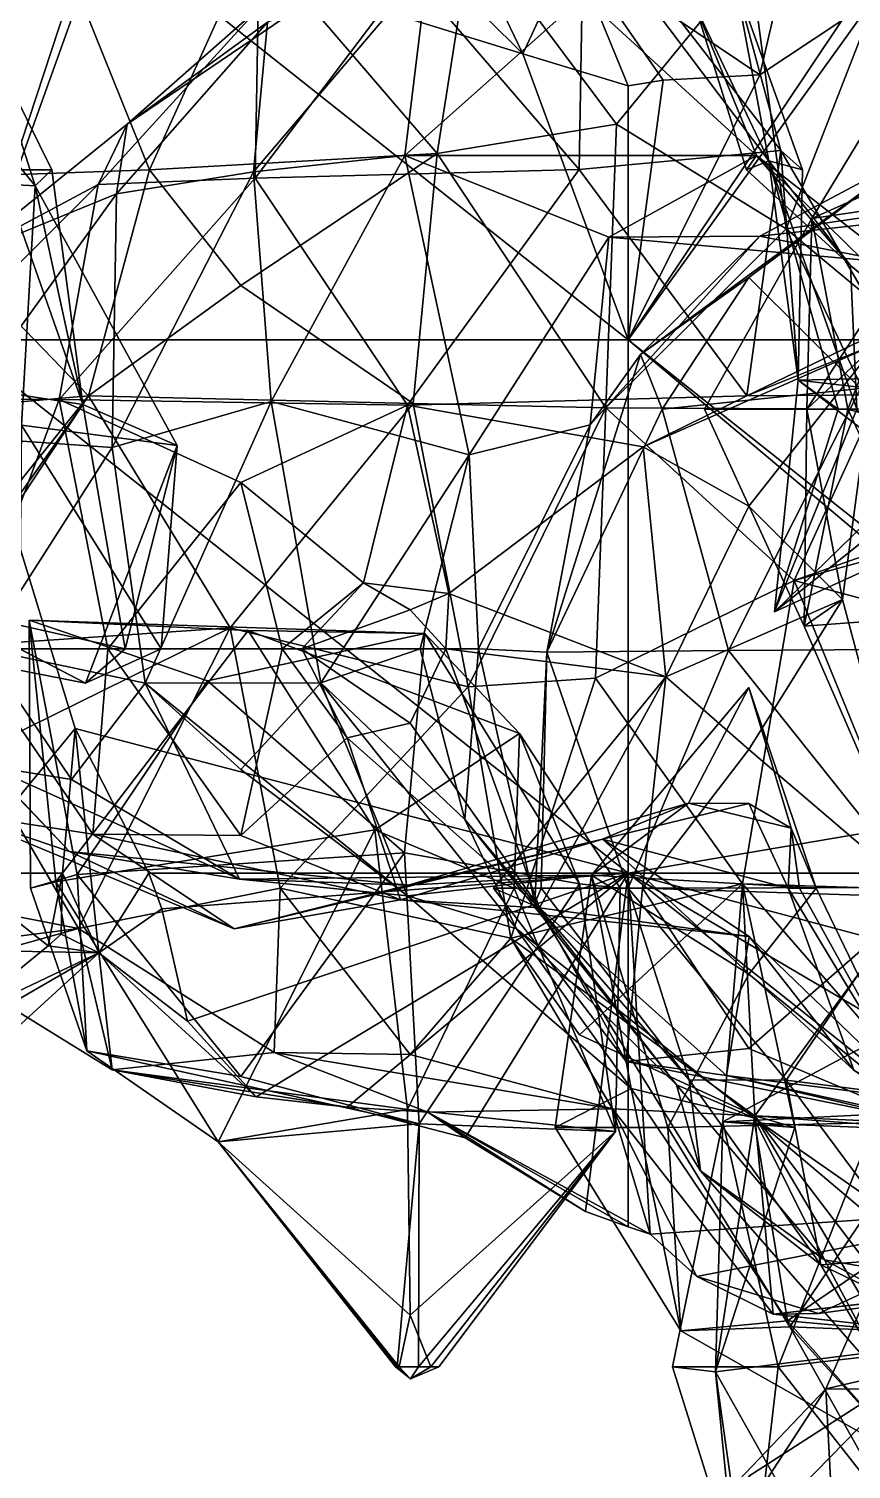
# Model space of a CAD drawing. Extents: x 290034 to 295698, y 4553723 to 4561693.
# Drawn here: x 294125.4 to 294186.6, y 4559344.8 to 4559452 of the extents above; entities that cross this region are included whole.
import ezdxf

# ---------------------------------------------------------------- set-up
doc = ezdxf.new("R2010")
doc.units = 0
doc.layers.add('Au_ppm_Pref_-_0_2', color=7, linetype='CONTINUOUS')

msp = doc.modelspace()

# ---------------------------------------------------------------- linework, layer by layer
at = {"layer": 'Au_ppm_Pref_-_0_2'}
for points in [[(294181.76, 4559437.06, 1893.48), (294191.45, 4559462.01, 1892.96), (294179.09, 4559457.01, 1890.81)], [(294201.76, 4559440, 1893.03), (294191.45, 4559462.01, 1892.96), (294181.76, 4559437.06, 1893.48)], [(294126.14, 4559461.93, 1899.63), (294104.66, 4559457.18, 1901.89), (294114.29, 4559440.73, 1899.69)], [(294126.14, 4559461.93, 1899.63), (294114.29, 4559440.73, 1899.69), (294134.37, 4559441.46, 1897.38)], [(294142.11, 4559458.61, 1895.22), (294126.14, 4559461.93, 1899.63), (294134.37, 4559441.46, 1897.38)], [(294151.22, 4559460.96, 1920.97), (294162.17, 4559450.09, 1918.86), (294131.09, 4559459.7, 1923.31)], [(294151.22, 4559460.96, 1920.97), (294158.99, 4559456.73, 1919.73), (294162.17, 4559450.09, 1918.86)], [(294166.36, 4559441.49, 1853.08), (294153.77, 4559456.1, 1852.01), (294166.71, 4559461.82, 1847.58)], [(294166.36, 4559441.49, 1853.08), (294166.71, 4559461.82, 1847.58), (294181.37, 4559442.9, 1847.39)], [(294177.96, 4559455.47, 1841.52), (294181.37, 4559442.9, 1847.39), (294166.71, 4559461.82, 1847.58)], [(294180.46, 4559442.14, 1834.93), (294177.96, 4559455.47, 1841.52), (294166.88, 4559460.2, 1835.19)], [(294180.46, 4559442.14, 1834.93), (294166.88, 4559460.2, 1835.19), (294175, 4559453.67, 1829.31)], [(294129.76, 4559458.52, 1923.32), (294131.09, 4559459.7, 1923.31), (294120, 4559428.82, 1921.29)], [(294170, 4559428.82, 1916.38), (294120, 4559428.82, 1921.29), (294131.09, 4559459.7, 1923.31)], [(294162.17, 4559450.09, 1918.86), (294170, 4559428.82, 1916.38), (294131.09, 4559459.7, 1923.31)], [(294142.48, 4559453.44, 1845.8), (294132.71, 4559444.85, 1841.19), (294154.56, 4559459.68, 1841.19)], [(294132.71, 4559444.85, 1841.19), (294143.17, 4559452.45, 1836.59), (294154.56, 4559459.68, 1841.19)], [(294142.11, 4559458.61, 1895.22), (294155.78, 4559442.67, 1895.02), (294158.39, 4559459.28, 1890.88)], [(294155.78, 4559442.67, 1895.02), (294169.13, 4559444.85, 1891.14), (294158.39, 4559459.28, 1890.88)], [(294179.09, 4559457.01, 1890.81), (294158.39, 4559459.28, 1890.88), (294169.13, 4559444.85, 1891.14)], [(294129.76, 4559458.52, 1923.32), (294120, 4559428.82, 1921.29), (294124.6, 4559453.83, 1923.36)], [(294142.11, 4559458.61, 1895.22), (294134.37, 4559441.46, 1897.38), (294155.78, 4559442.67, 1895.02)], [(294165.82, 4559457.95, 1917.56), (294162.17, 4559450.09, 1918.86), (294158.99, 4559456.73, 1919.73)], [(294165.82, 4559457.95, 1917.56), (294170, 4559447.72, 1917.75), (294162.17, 4559450.09, 1918.86)], [(294165.82, 4559457.95, 1917.56), (294172.61, 4559448.13, 1917.27), (294170, 4559447.72, 1917.75)], [(294172.61, 4559448.13, 1917.27), (294165.82, 4559457.95, 1917.56), (294179.81, 4559448.52, 1915.9)], [(294165.82, 4559457.95, 1917.56), (294181.35, 4559455.18, 1914.96), (294179.81, 4559448.52, 1915.9)], [(294196.32, 4559458.72, 1870.89), (294193.72, 4559442.32, 1877.18), (294183.66, 4559437.84, 1870.89)], [(294196.32, 4559458.72, 1870.89), (294183.66, 4559437.84, 1870.89), (294193.46, 4559439.27, 1864.2)], [(294112.36, 4559456.93, 1872.01), (294125.87, 4559440.26, 1871.33), (294122.52, 4559450.72, 1876.83)], [(294112.36, 4559456.93, 1872.01), (294112.85, 4559441, 1865.18), (294125.87, 4559440.26, 1871.33)], [(294181.76, 4559437.06, 1893.48), (294179.09, 4559457.01, 1890.81), (294169.13, 4559444.85, 1891.14)], [(294155.1, 4559456.57, 1829.59), (294143.17, 4559452.45, 1836.59), (294142.12, 4559441.31, 1829.05)], [(294153.38, 4559442.52, 1822.97), (294155.1, 4559456.57, 1829.59), (294142.12, 4559441.31, 1829.05)], [(294153.77, 4559456.1, 1852.01), (294166.36, 4559441.49, 1853.08), (294142.24, 4559440.85, 1852.36)], [(294153.77, 4559456.1, 1852.01), (294142.24, 4559440.85, 1852.36), (294142.48, 4559453.44, 1845.8)], [(294166.66, 4559454.36, 1823.5), (294155.1, 4559456.57, 1829.59), (294153.38, 4559442.52, 1822.97)], [(294182.98, 4559441.46, 1841.19), (294181.37, 4559442.9, 1847.39), (294177.96, 4559455.47, 1841.52)], [(294180.46, 4559442.14, 1834.93), (294182.98, 4559441.46, 1841.19), (294177.96, 4559455.47, 1841.52)], [(294181.35, 4559455.18, 1914.96), (294185.89, 4559452.57, 1915.01), (294179.81, 4559448.52, 1915.9)], [(294132.71, 4559444.85, 1841.19), (294142.48, 4559453.44, 1845.8), (294130.55, 4559440.36, 1846.37)], [(294142.24, 4559440.85, 1852.36), (294130.55, 4559440.36, 1846.37), (294142.48, 4559453.44, 1845.8)], [(294166.66, 4559454.36, 1823.5), (294153.38, 4559442.52, 1822.97), (294179.55, 4559442.52, 1823.1)], [(294166.66, 4559454.36, 1823.5), (294179.55, 4559442.52, 1823.1), (294175, 4559453.67, 1829.31)], [(294170, 4559428.82, 1916.38), (294185.89, 4559452.57, 1915.01), (294188.19, 4559454.07, 1914.67)], [(294170, 4559428.82, 1916.38), (294188.19, 4559454.07, 1914.67), (294220, 4559428.82, 1906.66)], [(294178.81, 4559441.46, 1829.31), (294180.46, 4559442.14, 1834.93), (294175, 4559453.67, 1829.31)], [(294178.81, 4559441.46, 1829.31), (294175, 4559453.67, 1829.31), (294179.55, 4559442.52, 1823.1)], [(294132.71, 4559444.85, 1841.19), (294131.92, 4559439.67, 1836.19), (294143.17, 4559452.45, 1836.59)], [(294142.12, 4559441.31, 1829.05), (294143.17, 4559452.45, 1836.59), (294131.92, 4559439.67, 1836.19)], [(294170, 4559428.82, 1916.38), (294179.81, 4559448.52, 1915.9), (294185.89, 4559452.57, 1915.01)], [(294123.29, 4559441.46, 1880.28), (294122.52, 4559450.72, 1876.83), (294127.12, 4559441.46, 1876.83)], [(294127.12, 4559441.46, 1876.83), (294122.52, 4559450.72, 1876.83), (294125.87, 4559440.26, 1871.33)], [(294170, 4559447.72, 1917.75), (294170, 4559428.82, 1916.38), (294162.17, 4559450.09, 1918.86)], [(294170, 4559428.82, 1916.38), (294172.61, 4559448.13, 1917.27), (294179.81, 4559448.52, 1915.9)], [(294170, 4559428.82, 1916.38), (294170, 4559447.72, 1917.75), (294172.61, 4559448.13, 1917.27)], [(294120.52, 4559435.02, 1841.19), (294132.71, 4559444.85, 1841.19), (294130.55, 4559440.36, 1846.37)], [(294131.92, 4559439.67, 1836.19), (294132.71, 4559444.85, 1841.19), (294120.52, 4559435.02, 1841.19)], [(294155.78, 4559442.67, 1895.02), (294168.33, 4559423.74, 1894.98), (294169.13, 4559444.85, 1891.14)], [(294168.33, 4559423.74, 1894.98), (294181.76, 4559437.06, 1893.48), (294169.13, 4559444.85, 1891.14)], [(294155.78, 4559442.67, 1895.02), (294134.37, 4559441.46, 1897.38), (294141.17, 4559432.86, 1897.72)], [(294154.01, 4559424.08, 1900.74), (294155.78, 4559442.67, 1895.02), (294141.17, 4559432.86, 1897.72)], [(294155.78, 4559442.67, 1895.02), (294154.01, 4559424.08, 1900.74), (294168.33, 4559423.74, 1894.98)], [(294166.36, 4559441.49, 1853.08), (294181.37, 4559442.9, 1847.39), (294178.83, 4559424.64, 1853.47)], [(294178.83, 4559424.64, 1853.47), (294181.37, 4559442.9, 1847.39), (294191.97, 4559424.75, 1847.12)], [(294182.66, 4559425.81, 1840.17), (294191.97, 4559424.75, 1847.12), (294181.37, 4559442.9, 1847.39)], [(294182.66, 4559425.81, 1840.17), (294181.37, 4559442.9, 1847.39), (294182.98, 4559441.46, 1841.19)], [(294143.44, 4559424.23, 1823.62), (294153.38, 4559442.52, 1822.97), (294142.12, 4559441.31, 1829.05)], [(294143.44, 4559424.23, 1823.62), (294158.16, 4559420.26, 1818.4), (294153.38, 4559442.52, 1822.97)], [(294179.55, 4559442.52, 1823.1), (294153.38, 4559442.52, 1822.97), (294168.57, 4559436.44, 1818.07)], [(294158.16, 4559420.26, 1818.4), (294168.57, 4559436.44, 1818.07), (294153.38, 4559442.52, 1822.97)], [(294189.83, 4559434.53, 1817.92), (294179.55, 4559442.52, 1823.1), (294168.57, 4559436.44, 1818.07)], [(294178.97, 4559433.46, 1802.28), (294191.26, 4559442.63, 1805.84), (294170.92, 4559427.73, 1805.55)], [(294170.92, 4559427.73, 1805.55), (294191.26, 4559442.63, 1805.84), (294179.79, 4559436.52, 1811.55)], [(294186.54, 4559434.35, 1829.31), (294178.81, 4559441.46, 1829.31), (294179.55, 4559442.52, 1823.1)], [(294186.54, 4559434.35, 1829.31), (294180.46, 4559442.14, 1834.93), (294178.81, 4559441.46, 1829.31)], [(294187.29, 4559425.19, 1798.04), (294191.26, 4559442.63, 1805.84), (294178.97, 4559433.46, 1802.28)], [(294186.54, 4559434.35, 1829.31), (294179.55, 4559442.52, 1823.1), (294195.35, 4559427.02, 1823.92)], [(294189.83, 4559434.53, 1817.92), (294195.35, 4559427.02, 1823.92), (294179.55, 4559442.52, 1823.1)], [(294203.23, 4559439.12, 1811.15), (294179.79, 4559436.52, 1811.55), (294191.26, 4559442.63, 1805.84)], [(294185.62, 4559423.64, 1835.25), (294182.66, 4559425.81, 1840.17), (294180.46, 4559442.14, 1834.93)], [(294187.01, 4559423.64, 1833.1), (294180.46, 4559442.14, 1834.93), (294186.54, 4559434.35, 1829.31)], [(294180.46, 4559442.14, 1834.93), (294187.01, 4559423.64, 1833.1), (294185.62, 4559423.64, 1835.25)], [(294182.66, 4559425.81, 1840.17), (294182.98, 4559441.46, 1841.19), (294180.46, 4559442.14, 1834.93)], [(294193.72, 4559442.32, 1877.18), (294186.36, 4559423.64, 1876.01), (294183.66, 4559437.84, 1870.89)], [(294201.24, 4559419.37, 1879.63), (294186.36, 4559423.64, 1876.01), (294193.72, 4559442.32, 1877.18)], [(294129.85, 4559424.64, 1901.38), (294114.29, 4559440.73, 1899.69), (294104, 4559422.36, 1902.17)], [(294125.87, 4559440.26, 1871.33), (294112.85, 4559441, 1865.18), (294124.85, 4559422.46, 1865.41)], [(294129.85, 4559424.64, 1901.38), (294134.37, 4559441.46, 1897.38), (294114.29, 4559440.73, 1899.69)], [(294114.82, 4559426.22, 1881.36), (294123.29, 4559441.46, 1880.28), (294129.41, 4559424, 1877.16)], [(294123.29, 4559441.46, 1880.28), (294127.12, 4559441.46, 1876.83), (294129.41, 4559424, 1877.16)], [(294127.12, 4559441.46, 1876.83), (294125.87, 4559440.26, 1871.33), (294129.41, 4559424, 1877.16)], [(294153.59, 4559423.94, 1853.23), (294127.67, 4559424.37, 1853.61), (294142.24, 4559440.85, 1852.36)], [(294142.24, 4559440.85, 1852.36), (294127.67, 4559424.37, 1853.61), (294130.55, 4559440.36, 1846.37)], [(294129.85, 4559424.64, 1901.38), (294141.17, 4559432.86, 1897.72), (294134.37, 4559441.46, 1897.38)], [(294143.44, 4559424.23, 1823.62), (294142.12, 4559441.31, 1829.05), (294131.61, 4559420.79, 1829.83)], [(294142.12, 4559441.31, 1829.05), (294131.92, 4559439.67, 1836.19), (294131.61, 4559420.79, 1829.83)], [(294153.59, 4559423.94, 1853.23), (294142.24, 4559440.85, 1852.36), (294166.36, 4559441.49, 1853.08)], [(294153.59, 4559423.94, 1853.23), (294166.36, 4559441.49, 1853.08), (294178.83, 4559424.64, 1853.47)], [(294127.67, 4559424.37, 1853.61), (294114.61, 4559424.42, 1847.32), (294130.55, 4559440.36, 1846.37)], [(294130.55, 4559440.36, 1846.37), (294114.61, 4559424.42, 1847.32), (294120.52, 4559435.02, 1841.19)], [(294120.52, 4559435.02, 1841.19), (294118.94, 4559421.69, 1835.59), (294131.92, 4559439.67, 1836.19)], [(294131.61, 4559420.79, 1829.83), (294131.92, 4559439.67, 1836.19), (294118.94, 4559421.69, 1835.59)], [(294136.44, 4559420.95, 1871.8), (294125.87, 4559440.26, 1871.33), (294124.85, 4559422.46, 1865.41)], [(294129.41, 4559424, 1877.16), (294125.87, 4559440.26, 1871.33), (294136.44, 4559420.95, 1871.8)], [(294201.76, 4559440, 1893.03), (294181.76, 4559437.06, 1893.48), (294191.57, 4559428.92, 1896.41)], [(294203.23, 4559439.12, 1811.15), (294189.83, 4559434.53, 1817.92), (294179.79, 4559436.52, 1811.55)], [(294183.31, 4559423.64, 1865.64), (294193.46, 4559439.27, 1864.2), (294183.66, 4559437.84, 1870.89)], [(294183.31, 4559423.64, 1865.64), (294188.5, 4559428.5, 1858.83), (294193.46, 4559439.27, 1864.2)], [(294183.31, 4559423.64, 1865.64), (294183.66, 4559437.84, 1870.89), (294175.69, 4559423.64, 1870.89)], [(294186.36, 4559423.64, 1876.01), (294175.69, 4559423.64, 1870.89), (294183.66, 4559437.84, 1870.89)], [(294168.57, 4559436.44, 1818.07), (294158.16, 4559420.26, 1818.4), (294167.17, 4559422.48, 1811.36)], [(294168.57, 4559436.44, 1818.07), (294167.17, 4559422.48, 1811.36), (294179.79, 4559436.52, 1811.55)], [(294167.17, 4559422.48, 1811.36), (294170.92, 4559427.73, 1805.55), (294179.79, 4559436.52, 1811.55)], [(294188.17, 4559423.64, 1896.24), (294181.76, 4559437.06, 1893.48), (294168.33, 4559423.74, 1894.98)], [(294189.83, 4559434.53, 1817.92), (294168.57, 4559436.44, 1818.07), (294179.79, 4559436.52, 1811.55)], [(294181.76, 4559437.06, 1893.48), (294188.17, 4559423.64, 1896.24), (294191.57, 4559428.92, 1896.41)], [(294187.01, 4559423.64, 1833.1), (294186.54, 4559434.35, 1829.31), (294202.22, 4559421.47, 1828.71)], [(294202.22, 4559421.47, 1828.71), (294186.54, 4559434.35, 1829.31), (294195.35, 4559427.02, 1823.92)], [(294178.97, 4559433.46, 1802.28), (294170.92, 4559427.73, 1805.55), (294172.53, 4559423.64, 1802.52)], [(294172.53, 4559423.64, 1802.52), (294187.29, 4559425.19, 1798.04), (294178.97, 4559433.46, 1802.28)], [(294197.19, 4559433.51, 1853.07), (294188.5, 4559428.5, 1858.83), (294178.83, 4559424.64, 1853.47)], [(294178.83, 4559424.64, 1853.47), (294191.97, 4559424.75, 1847.12), (294197.19, 4559433.51, 1853.07)], [(294129.85, 4559424.64, 1901.38), (294154.01, 4559424.08, 1900.74), (294141.17, 4559432.86, 1897.72)], [(294120, 4559389.13, 1916.34), (294120, 4559428.82, 1921.29), (294128.84, 4559399.89, 1916.58)], [(294170, 4559389.13, 1910.11), (294128.84, 4559399.89, 1916.58), (294120, 4559428.82, 1921.29)], [(294120, 4559428.82, 1921.29), (294170, 4559428.82, 1916.38), (294170, 4559389.13, 1910.11)], [(294209.26, 4559395.8, 1904.3), (294170, 4559389.13, 1910.11), (294170, 4559428.82, 1916.38)], [(294217.8, 4559390.87, 1902.03), (294209.26, 4559395.8, 1904.3), (294170, 4559428.82, 1916.38)], [(294220, 4559428.82, 1906.66), (294217.8, 4559390.87, 1902.03), (294170, 4559428.82, 1916.38)], [(294167.17, 4559422.48, 1811.36), (294163.95, 4559405.57, 1805.13), (294170.92, 4559427.73, 1805.55)], [(294172.53, 4559423.64, 1802.52), (294170.92, 4559427.73, 1805.55), (294163.95, 4559405.57, 1805.13)], [(294188.5, 4559428.5, 1858.83), (294178.97, 4559416.44, 1862.55), (294171.13, 4559420.84, 1858.59)], [(294188.5, 4559428.5, 1858.83), (294171.13, 4559420.84, 1858.59), (294178.83, 4559424.64, 1853.47)], [(294185.96, 4559409.49, 1866.37), (294178.97, 4559416.44, 1862.55), (294188.5, 4559428.5, 1858.83)], [(294185.96, 4559409.49, 1866.37), (294188.5, 4559428.5, 1858.83), (294183.31, 4559423.64, 1865.64)], [(294118.8, 4559408.88, 1875.93), (294114.82, 4559426.22, 1881.36), (294129.41, 4559424, 1877.16)], [(294180.9, 4559408.57, 1835.25), (294182.66, 4559425.81, 1840.17), (294185.62, 4559423.64, 1835.25)], [(294180.9, 4559408.57, 1835.25), (294191.57, 4559418.97, 1836.81), (294182.66, 4559425.81, 1840.17)], [(294191.57, 4559418.97, 1836.81), (294203.35, 4559426.3, 1841.11), (294182.66, 4559425.81, 1840.17)], [(294182.66, 4559425.81, 1840.17), (294203.35, 4559426.3, 1841.11), (294191.97, 4559424.75, 1847.12)], [(294115.97, 4559407.34, 1901.09), (294129.85, 4559424.64, 1901.38), (294104, 4559422.36, 1902.17)], [(294115.97, 4559407.34, 1901.09), (294117.42, 4559405.82, 1901.27), (294129.85, 4559424.64, 1901.38)], [(294117.42, 4559405.82, 1901.27), (294140.39, 4559407.37, 1899.64), (294129.85, 4559424.64, 1901.38)], [(294154.01, 4559424.08, 1900.74), (294129.85, 4559424.64, 1901.38), (294140.39, 4559407.37, 1899.64)], [(294153.59, 4559423.94, 1853.23), (294178.83, 4559424.64, 1853.47), (294171.13, 4559420.84, 1858.59)], [(294177.48, 4559405.68, 1798.87), (294187.29, 4559425.19, 1798.04), (294172.53, 4559423.64, 1802.52)], [(294197.21, 4559405.82, 1796.34), (294187.29, 4559425.19, 1798.04), (294177.48, 4559405.68, 1798.87)], [(294120.74, 4559405.82, 1852.43), (294114.61, 4559424.42, 1847.32), (294127.67, 4559424.37, 1853.61)], [(294118.8, 4559408.88, 1875.93), (294129.41, 4559424, 1877.16), (294132.58, 4559405.82, 1872.78)], [(294120.74, 4559405.82, 1852.43), (294127.67, 4559424.37, 1853.61), (294131.29, 4559405.82, 1857.73)], [(294153.59, 4559423.94, 1853.23), (294141.17, 4559418.19, 1857.19), (294127.67, 4559424.37, 1853.61)], [(294141.17, 4559418.19, 1857.19), (294131.29, 4559405.82, 1857.73), (294127.67, 4559424.37, 1853.61)], [(294132.58, 4559405.82, 1872.78), (294129.41, 4559424, 1877.16), (294136.44, 4559420.95, 1871.8)], [(294143.44, 4559424.23, 1823.62), (294131.61, 4559420.79, 1829.83), (294134.07, 4559403.25, 1828.44)], [(294143.44, 4559424.23, 1823.62), (294134.07, 4559403.25, 1828.44), (294147.14, 4559403.29, 1822.53)], [(294158.09, 4559402.98, 1895.09), (294154.01, 4559424.08, 1900.74), (294140.39, 4559407.37, 1899.64)], [(294153.59, 4559423.94, 1853.23), (294150.31, 4559410.72, 1859.01), (294141.17, 4559418.19, 1857.19)], [(294143.44, 4559424.23, 1823.62), (294147.14, 4559403.29, 1822.53), (294158.16, 4559420.26, 1818.4)], [(294150.31, 4559410.72, 1859.01), (294153.59, 4559423.94, 1853.23), (294156.66, 4559409.92, 1859.01)], [(294153.59, 4559423.94, 1853.23), (294171.13, 4559420.84, 1858.59), (294156.66, 4559409.92, 1859.01)], [(294158.09, 4559402.98, 1895.09), (294168.33, 4559423.74, 1894.98), (294154.01, 4559424.08, 1900.74)], [(294158.09, 4559402.98, 1895.09), (294167.56, 4559403.63, 1890), (294168.33, 4559423.74, 1894.98)], [(294177.48, 4559405.68, 1798.87), (294172.53, 4559423.64, 1802.52), (294163.95, 4559405.57, 1805.13)], [(294168.33, 4559423.74, 1894.98), (294167.56, 4559403.63, 1890), (294182.36, 4559410.91, 1893.2)], [(294182.36, 4559410.91, 1893.2), (294188.17, 4559423.64, 1896.24), (294168.33, 4559423.74, 1894.98)], [(294183.31, 4559423.64, 1865.64), (294175.69, 4559423.64, 1870.89), (294183.1, 4559407.5, 1870.89)], [(294186.36, 4559423.64, 1876.01), (294183.1, 4559407.5, 1870.89), (294175.69, 4559423.64, 1870.89)], [(294185.62, 4559423.64, 1835.25), (294187.01, 4559423.64, 1833.1), (294180.9, 4559408.57, 1835.25)], [(294180.9, 4559408.57, 1835.25), (294187.01, 4559423.64, 1833.1), (294191.57, 4559417.07, 1833.06)], [(294182.36, 4559410.91, 1893.2), (294191.57, 4559414.15, 1897.81), (294188.17, 4559423.64, 1896.24)], [(294183.31, 4559423.64, 1865.64), (294183.1, 4559407.5, 1870.89), (294185.96, 4559409.49, 1866.37)], [(294186.36, 4559423.64, 1876.01), (294193.46, 4559408.28, 1876.18), (294183.1, 4559407.5, 1870.89)], [(294201.24, 4559419.37, 1879.63), (294193.46, 4559408.28, 1876.18), (294186.36, 4559423.64, 1876.01)], [(294135.26, 4559405.82, 1867.73), (294124.85, 4559422.46, 1865.41), (294124.71, 4559405.82, 1869.07)], [(294135.26, 4559405.82, 1867.73), (294136.44, 4559420.95, 1871.8), (294124.85, 4559422.46, 1865.41)], [(294158.16, 4559420.26, 1818.4), (294158.86, 4559405.82, 1812.7), (294167.17, 4559422.48, 1811.36)], [(294158.86, 4559405.82, 1812.7), (294163.95, 4559405.57, 1805.13), (294167.17, 4559422.48, 1811.36)], [(294118.94, 4559421.69, 1835.59), (294122, 4559405.82, 1832.15), (294131.61, 4559420.79, 1829.83)], [(294131.61, 4559420.79, 1829.83), (294122, 4559405.82, 1832.15), (294134.07, 4559403.25, 1828.44)], [(294135.26, 4559405.82, 1867.73), (294129.63, 4559403.25, 1870.87), (294136.44, 4559420.95, 1871.8)], [(294136.44, 4559420.95, 1871.8), (294129.63, 4559403.25, 1870.87), (294132.58, 4559405.82, 1872.78)], [(294158.16, 4559420.26, 1818.4), (294147.14, 4559403.29, 1822.53), (294154.53, 4559405.82, 1817.43)], [(294158.16, 4559420.26, 1818.4), (294154.53, 4559405.82, 1817.43), (294158.86, 4559405.82, 1812.7)], [(294172.81, 4559403.72, 1864.39), (294156.66, 4559409.92, 1859.01), (294171.13, 4559420.84, 1858.59)], [(294178.97, 4559416.44, 1862.55), (294172.81, 4559403.72, 1864.39), (294171.13, 4559420.84, 1858.59)], [(294144.25, 4559405.82, 1859.01), (294131.29, 4559405.82, 1857.73), (294141.17, 4559418.19, 1857.19)], [(294144.25, 4559405.82, 1859.01), (294141.17, 4559418.19, 1857.19), (294150.31, 4559410.72, 1859.01)], [(294197.02, 4559415.93, 1835.25), (294191.57, 4559418.97, 1836.81), (294180.9, 4559408.57, 1835.25)], [(294180.9, 4559408.57, 1835.25), (294191.57, 4559417.07, 1833.06), (294197.02, 4559415.93, 1835.25)], [(294178.97, 4559416.44, 1862.55), (294185.96, 4559409.49, 1866.37), (294172.81, 4559403.72, 1864.39)], [(294197.6, 4559415.11, 1894.64), (294191.57, 4559414.15, 1897.81), (294182.36, 4559410.91, 1893.2)], [(294202.53, 4559405.48, 1892.26), (294197.6, 4559415.11, 1894.64), (294182.36, 4559410.91, 1893.2)], [(294144.25, 4559405.82, 1859.01), (294150.31, 4559410.72, 1859.01), (294145.73, 4559405.82, 1862.8)], [(294150.31, 4559410.72, 1859.01), (294153.77, 4559408.71, 1859.97), (294145.73, 4559405.82, 1862.8)], [(294156.66, 4559409.92, 1859.01), (294153.77, 4559408.71, 1859.97), (294150.31, 4559410.72, 1859.01)], [(294182.36, 4559410.91, 1893.2), (294167.56, 4559403.63, 1890), (294178.52, 4559388.33, 1888.61)], [(294182.36, 4559410.91, 1893.2), (294178.52, 4559388.33, 1888.61), (294191.73, 4559387.91, 1894.6)], [(294202.53, 4559405.48, 1892.26), (294182.36, 4559410.91, 1893.2), (294191.73, 4559387.91, 1894.6)], [(294156.44, 4559405.82, 1860.27), (294153.77, 4559408.71, 1859.97), (294156.66, 4559409.92, 1859.01)], [(294172.81, 4559403.72, 1864.39), (294156.44, 4559405.82, 1860.27), (294156.66, 4559409.92, 1859.01)], [(294185.96, 4559409.49, 1866.37), (294178.97, 4559398.32, 1868.38), (294172.81, 4559403.72, 1864.39)], [(294178.97, 4559398.32, 1868.38), (294185.96, 4559409.49, 1866.37), (294191.85, 4559387.34, 1870.88)], [(294185.96, 4559409.49, 1866.37), (294183.1, 4559407.5, 1870.89), (294191.85, 4559387.34, 1870.88)], [(294116.59, 4559405.82, 1870.89), (294118.8, 4559408.88, 1875.93), (294129.63, 4559403.25, 1870.87)], [(294118.8, 4559408.88, 1875.93), (294132.58, 4559405.82, 1872.78), (294129.63, 4559403.25, 1870.87)], [(294156.44, 4559405.82, 1860.27), (294145.73, 4559405.82, 1862.8), (294153.77, 4559408.71, 1859.97)], [(294140.39, 4559407.37, 1899.64), (294117.42, 4559405.82, 1901.27), (294121.46, 4559398.06, 1900.58)], [(294121.46, 4559398.06, 1900.58), (294129.09, 4559384.99, 1899.72), (294140.39, 4559407.37, 1899.64)], [(294138.7, 4559403.44, 1791.72), (294129, 4559389.02, 1793.14), (294125.42, 4559407.95, 1787.69)], [(294138.7, 4559403.44, 1791.72), (294125.42, 4559407.95, 1787.69), (294154.87, 4559406.96, 1787.91)], [(294125.52, 4559388.01, 1787.74), (294125.42, 4559407.95, 1787.69), (294129, 4559389.02, 1793.14)], [(294125.42, 4559407.95, 1787.69), (294125.52, 4559388.01, 1787.74), (294127.42, 4559388.47, 1781.49)], [(294125.42, 4559407.95, 1787.69), (294141.72, 4559407.17, 1781.25), (294154.87, 4559406.96, 1787.91)], [(294125.42, 4559407.95, 1787.69), (294127.42, 4559388.47, 1781.49), (294141.72, 4559407.17, 1781.25)], [(294144.11, 4559388.01, 1896.03), (294140.39, 4559407.37, 1899.64), (294129.09, 4559384.99, 1899.72)], [(294158.09, 4559402.98, 1895.09), (294140.39, 4559407.37, 1899.64), (294144.11, 4559388.01, 1896.03)], [(294193.46, 4559408.28, 1876.18), (294191.85, 4559387.34, 1870.88), (294183.1, 4559407.5, 1870.89)], [(294151.15, 4559392.34, 1779.12), (294141.72, 4559407.17, 1781.25), (294127.42, 4559388.47, 1781.49)], [(294138.7, 4559403.44, 1791.72), (294154.87, 4559406.96, 1787.91), (294153.37, 4559390.63, 1792.61)], [(294154.87, 4559406.96, 1787.91), (294141.72, 4559407.17, 1781.25), (294161.91, 4559399.52, 1781.8)], [(294161.91, 4559399.52, 1781.8), (294141.72, 4559407.17, 1781.25), (294151.15, 4559392.34, 1779.12)], [(294153.37, 4559390.63, 1792.61), (294154.87, 4559406.96, 1787.91), (294166.39, 4559388.32, 1788)], [(294154.87, 4559406.96, 1787.91), (294161.91, 4559399.52, 1781.8), (294166.39, 4559388.32, 1788)], [(294128.42, 4559390.74, 1841.45), (294122.39, 4559397.08, 1835.25), (294113.93, 4559405.87, 1840.89)], [(294113.93, 4559405.87, 1840.89), (294119.93, 4559393.61, 1847.13), (294128.42, 4559390.74, 1841.45)], [(294116.59, 4559405.82, 1870.89), (294129.63, 4559403.25, 1870.87), (294124.71, 4559405.82, 1869.07)], [(294119.93, 4559393.61, 1847.13), (294120.74, 4559405.82, 1852.43), (294130.16, 4559392.03, 1852.48)], [(294130.16, 4559392.03, 1852.48), (294120.74, 4559405.82, 1852.43), (294131.29, 4559405.82, 1857.73)], [(294122.39, 4559397.08, 1835.25), (294128.57, 4559396.09, 1832.01), (294122, 4559405.82, 1832.15)], [(294122, 4559405.82, 1832.15), (294128.57, 4559396.09, 1832.01), (294134.07, 4559403.25, 1828.44)], [(294135.26, 4559405.82, 1867.73), (294124.71, 4559405.82, 1869.07), (294129.63, 4559403.25, 1870.87)], [(294130.16, 4559392.03, 1852.48), (294131.29, 4559405.82, 1857.73), (294141.17, 4559391.92, 1857.7)], [(294144.25, 4559405.82, 1859.01), (294141.17, 4559391.92, 1857.7), (294131.29, 4559405.82, 1857.73)], [(294144.25, 4559405.82, 1859.01), (294149.08, 4559399.19, 1859.01), (294141.17, 4559391.92, 1857.7)], [(294149.08, 4559399.19, 1859.01), (294144.25, 4559405.82, 1859.01), (294145.73, 4559405.82, 1862.8)], [(294156.44, 4559405.82, 1860.27), (294153.77, 4559400.28, 1860.86), (294145.73, 4559405.82, 1862.8)], [(294149.08, 4559399.19, 1859.01), (294145.73, 4559405.82, 1862.8), (294153.77, 4559400.28, 1860.86)], [(294154.53, 4559405.82, 1817.43), (294147.14, 4559403.29, 1822.53), (294157.85, 4559393.1, 1818.33)], [(294156.44, 4559405.82, 1860.27), (294163.4, 4559386.53, 1859.72), (294153.77, 4559400.28, 1860.86)], [(294154.53, 4559405.82, 1817.43), (294157.85, 4559393.1, 1818.33), (294158.86, 4559405.82, 1812.7)], [(294172.81, 4559403.72, 1864.39), (294163.4, 4559386.53, 1859.72), (294156.44, 4559405.82, 1860.27)], [(294157.85, 4559393.1, 1818.33), (294163.06, 4559386.88, 1811.62), (294158.86, 4559405.82, 1812.7)], [(294163.06, 4559386.88, 1811.62), (294163.95, 4559405.57, 1805.13), (294158.86, 4559405.82, 1812.7)], [(294163.53, 4559388.01, 1805.55), (294163.95, 4559405.57, 1805.13), (294163.06, 4559386.88, 1811.62)], [(294170, 4559388.01, 1801.33), (294163.95, 4559405.57, 1805.13), (294163.53, 4559388.01, 1805.55)], [(294177.48, 4559405.68, 1798.87), (294163.95, 4559405.57, 1805.13), (294170, 4559388.01, 1801.33)], [(294191.54, 4559388.05, 1799.62), (294177.48, 4559405.68, 1798.87), (294170, 4559388.01, 1801.33)], [(294191.54, 4559388.05, 1799.62), (294197.21, 4559405.82, 1796.34), (294177.48, 4559405.68, 1798.87)], [(294134.07, 4559403.25, 1828.44), (294128.57, 4559396.09, 1832.01), (294141.09, 4559388.68, 1835.17)], [(294138.7, 4559403.44, 1791.72), (294153.37, 4559390.63, 1792.61), (294129, 4559389.02, 1793.14)], [(294141.17, 4559396.83, 1826.31), (294147.14, 4559403.29, 1822.53), (294134.07, 4559403.25, 1828.44)], [(294141.09, 4559388.68, 1835.17), (294153.59, 4559387.44, 1829.9), (294134.07, 4559403.25, 1828.44)], [(294134.07, 4559403.25, 1828.44), (294153.59, 4559387.44, 1829.9), (294141.17, 4559396.83, 1826.31)], [(294153.59, 4559387.44, 1829.9), (294147.14, 4559403.29, 1822.53), (294141.17, 4559396.83, 1826.31)], [(294153.59, 4559387.44, 1829.9), (294161.69, 4559384.98, 1822.07), (294147.14, 4559403.29, 1822.53)], [(294157.85, 4559393.1, 1818.33), (294147.14, 4559403.29, 1822.53), (294161.69, 4559384.98, 1822.07)], [(294158.09, 4559402.98, 1895.09), (294161.27, 4559384.27, 1894.78), (294167.56, 4559403.63, 1890)], [(294172.81, 4559403.72, 1864.39), (294171.08, 4559388.01, 1868.66), (294159.97, 4559388.01, 1864.95)], [(294172.81, 4559403.72, 1864.39), (294159.97, 4559388.01, 1864.95), (294163.4, 4559386.53, 1859.72)], [(294167.56, 4559403.63, 1890), (294161.27, 4559384.27, 1894.78), (294178.52, 4559388.33, 1888.61)], [(294178.97, 4559398.32, 1868.38), (294171.08, 4559388.01, 1868.66), (294172.81, 4559403.72, 1864.39)], [(294158.09, 4559402.98, 1895.09), (294144.11, 4559388.01, 1896.03), (294161.27, 4559384.27, 1894.78)], [(294174.49, 4559394.33, 1841.19), (294178.97, 4559402.94, 1836.21), (294167.28, 4559388.97, 1835.2)], [(294178.97, 4559402.94, 1836.21), (294183.99, 4559388.01, 1838.82), (294167.28, 4559388.97, 1835.2)], [(294182.12, 4559392.47, 1841.19), (294178.97, 4559402.94, 1836.21), (294174.49, 4559394.33, 1841.19)], [(294182.12, 4559392.47, 1841.19), (294183.99, 4559388.01, 1838.82), (294178.97, 4559402.94, 1836.21)], [(294128.84, 4559399.89, 1916.58), (294127.9, 4559389.13, 1915.35), (294120, 4559389.13, 1916.34)], [(294130.62, 4559383.2, 1912.74), (294127.9, 4559389.13, 1915.35), (294128.84, 4559399.89, 1916.58)], [(294170, 4559389.13, 1910.11), (294134.32, 4559389.13, 1914.55), (294128.84, 4559399.89, 1916.58)], [(294130.62, 4559383.2, 1912.74), (294128.84, 4559399.89, 1916.58), (294134.32, 4559389.13, 1914.55)], [(294149.08, 4559399.19, 1859.01), (294153.77, 4559400.28, 1860.86), (294163.4, 4559386.53, 1859.72)], [(294149.08, 4559399.19, 1859.01), (294153.05, 4559387.14, 1853.13), (294141.17, 4559391.92, 1857.7)], [(294149.08, 4559399.19, 1859.01), (294163.4, 4559386.53, 1859.72), (294153.05, 4559387.14, 1853.13)], [(294161.91, 4559399.52, 1781.8), (294151.15, 4559392.34, 1779.12), (294161.53, 4559388.01, 1778.14)], [(294161.91, 4559399.52, 1781.8), (294161.53, 4559388.01, 1778.14), (294169.41, 4559388.01, 1781.8)], [(294169.41, 4559388.01, 1781.8), (294166.39, 4559388.32, 1788), (294161.91, 4559399.52, 1781.8)], [(294121.46, 4559398.06, 1900.58), (294113.7, 4559388.01, 1895.84), (294129.09, 4559384.99, 1899.72)], [(294178.97, 4559398.32, 1868.38), (294191.85, 4559387.34, 1870.88), (294171.08, 4559388.01, 1868.66)], [(294141.09, 4559388.68, 1835.17), (294122.39, 4559397.08, 1835.25), (294128.42, 4559390.74, 1841.45)], [(294122.39, 4559397.08, 1835.25), (294141.09, 4559388.68, 1835.17), (294128.57, 4559396.09, 1832.01)], [(294208.35, 4559389.13, 1903.41), (294170, 4559389.13, 1910.11), (294209.26, 4559395.8, 1904.3)], [(294119.93, 4559393.61, 1847.13), (294130.16, 4559392.03, 1852.48), (294140.69, 4559384.98, 1847.54)], [(294128.42, 4559390.74, 1841.45), (294119.93, 4559393.61, 1847.13), (294140.69, 4559384.98, 1847.54)], [(294174.49, 4559394.33, 1841.19), (294153.64, 4559388.22, 1841.26), (294168.08, 4559391.65, 1846.9)], [(294174.49, 4559394.33, 1841.19), (294167.28, 4559388.97, 1835.2), (294153.64, 4559388.22, 1841.26)], [(294178.97, 4559394.31, 1843.29), (294174.49, 4559394.33, 1841.19), (294168.08, 4559391.65, 1846.9)], [(294181.92, 4559388.01, 1842.58), (294178.97, 4559394.31, 1843.29), (294168.08, 4559391.65, 1846.9)], [(294174.49, 4559394.33, 1841.19), (294178.97, 4559394.31, 1843.29), (294182.12, 4559392.47, 1841.19)], [(294182.12, 4559392.47, 1841.19), (294178.97, 4559394.31, 1843.29), (294181.92, 4559388.01, 1842.58)], [(294139.49, 4559369.13, 1781.96), (294151.15, 4559392.34, 1779.12), (294127.42, 4559388.47, 1781.49)], [(294151.15, 4559392.34, 1779.12), (294139.49, 4559369.13, 1781.96), (294153.57, 4559371.54, 1778.12)], [(294151.15, 4559392.34, 1779.12), (294153.57, 4559371.54, 1778.12), (294161.53, 4559388.01, 1778.14)], [(294157.85, 4559393.1, 1818.33), (294161.69, 4559384.98, 1822.07), (294173.59, 4559373.36, 1817.43)], [(294157.85, 4559393.1, 1818.33), (294173.59, 4559373.36, 1817.43), (294163.06, 4559386.88, 1811.62)], [(294182.12, 4559392.47, 1841.19), (294181.92, 4559388.01, 1842.58), (294182.74, 4559388.01, 1841.19)], [(294182.74, 4559388.01, 1841.19), (294183.99, 4559388.01, 1838.82), (294182.12, 4559392.47, 1841.19)], [(294140.69, 4559384.98, 1847.54), (294130.16, 4559392.03, 1852.48), (294153.05, 4559387.14, 1853.13)], [(294141.17, 4559391.92, 1857.7), (294153.05, 4559387.14, 1853.13), (294130.16, 4559392.03, 1852.48)], [(294153.64, 4559388.22, 1841.26), (294140.69, 4559384.98, 1847.54), (294168.08, 4559391.65, 1846.9)], [(294140.69, 4559384.98, 1847.54), (294153.05, 4559387.14, 1853.13), (294168.08, 4559391.65, 1846.9)], [(294168.08, 4559391.65, 1846.9), (294153.05, 4559387.14, 1853.13), (294179, 4559384.41, 1853.19)], [(294181.92, 4559388.01, 1842.58), (294168.08, 4559391.65, 1846.9), (294186.79, 4559374.46, 1847.13)], [(294186.79, 4559374.46, 1847.13), (294168.08, 4559391.65, 1846.9), (294179, 4559384.41, 1853.19)], [(294153.64, 4559388.22, 1841.26), (294128.42, 4559390.74, 1841.45), (294140.69, 4559384.98, 1847.54)], [(294153.64, 4559388.22, 1841.26), (294141.09, 4559388.68, 1835.17), (294128.42, 4559390.74, 1841.45)], [(294141.17, 4559373.99, 1792.41), (294129, 4559389.02, 1793.14), (294153.37, 4559390.63, 1792.61)], [(294154.45, 4559370.47, 1787.14), (294141.17, 4559373.99, 1792.41), (294153.37, 4559390.63, 1792.61)], [(294154.45, 4559370.47, 1787.14), (294153.37, 4559390.63, 1792.61), (294166.39, 4559388.32, 1788)], [(294127.9, 4559389.13, 1915.35), (294126.84, 4559383.7, 1914.64), (294120, 4559389.13, 1916.34)], [(294126.84, 4559383.7, 1914.64), (294120, 4559378.13, 1914.85), (294120, 4559389.13, 1916.34)], [(294127.8, 4559384.57, 1914.65), (294126.84, 4559383.7, 1914.64), (294127.9, 4559389.13, 1915.35)], [(294127.9, 4559389.13, 1915.35), (294130.62, 4559383.2, 1912.74), (294127.8, 4559384.57, 1914.65)], [(294135.31, 4559386.47, 1914.01), (294130.62, 4559383.2, 1912.74), (294134.32, 4559389.13, 1914.55)], [(294134.32, 4559389.13, 1914.55), (294170, 4559389.13, 1910.11), (294135.31, 4559386.47, 1914.01)], [(294135.31, 4559386.47, 1914.01), (294170, 4559389.13, 1910.11), (294137.22, 4559378.1, 1912.47)], [(294170, 4559389.13, 1910.11), (294142.32, 4559372.47, 1910.96), (294137.22, 4559378.1, 1912.47)], [(294170, 4559389.13, 1910.11), (294149.09, 4559371.7, 1909.99), (294142.32, 4559372.47, 1910.96)], [(294170, 4559389.13, 1910.11), (294157.87, 4559369.43, 1908.55), (294149.09, 4559371.7, 1909.99)], [(294157.87, 4559369.43, 1908.55), (294170, 4559389.13, 1910.11), (294166.82, 4559363.94, 1906.57)], [(294170, 4559389.13, 1910.11), (294170, 4559362.79, 1906), (294166.82, 4559363.94, 1906.57)], [(294170, 4559362.79, 1906), (294170, 4559389.13, 1910.11), (294171.65, 4559362.25, 1905.66)], [(294201.32, 4559364.27, 1901.43), (294171.65, 4559362.25, 1905.66), (294170, 4559389.13, 1910.11)], [(294201.32, 4559364.27, 1901.43), (294170, 4559389.13, 1910.11), (294202.64, 4559369.93, 1901.93)], [(294202.64, 4559369.93, 1901.93), (294170, 4559389.13, 1910.11), (294205.67, 4559379.6, 1902.65)], [(294205.67, 4559379.6, 1902.65), (294170, 4559389.13, 1910.11), (294208.35, 4559389.13, 1903.41)], [(294109.39, 4559379.5, 1900.58), (294129.09, 4559384.99, 1899.72), (294113.7, 4559388.01, 1895.84)], [(294129.71, 4559375.89, 1786.37), (294125.52, 4559388.01, 1787.74), (294129, 4559389.02, 1793.14)], [(294127.42, 4559388.47, 1781.49), (294125.52, 4559388.01, 1787.74), (294129.71, 4559375.89, 1786.37)], [(294127.42, 4559388.47, 1781.49), (294129.71, 4559375.89, 1786.37), (294139.49, 4559369.13, 1781.96)], [(294129.71, 4559375.89, 1786.37), (294129, 4559389.02, 1793.14), (294141.17, 4559373.99, 1792.41)], [(294143.65, 4559375.76, 1901.27), (294144.11, 4559388.01, 1896.03), (294129.09, 4559384.99, 1899.72)], [(294153.64, 4559388.22, 1841.26), (294167.28, 4559388.97, 1835.2), (294141.09, 4559388.68, 1835.17)], [(294167.28, 4559388.97, 1835.2), (294153.59, 4559387.44, 1829.9), (294141.09, 4559388.68, 1835.17)], [(294143.65, 4559375.76, 1901.27), (294153.77, 4559375.63, 1896.46), (294144.11, 4559388.01, 1896.03)], [(294153.77, 4559375.63, 1896.46), (294161.27, 4559384.27, 1894.78), (294144.11, 4559388.01, 1896.03)], [(294169.07, 4559369.89, 1781.33), (294161.53, 4559388.01, 1778.14), (294153.57, 4559371.54, 1778.12)], [(294167.28, 4559388.97, 1835.2), (294170.22, 4559373.1, 1828.93), (294153.59, 4559387.44, 1829.9)], [(294154.45, 4559370.47, 1787.14), (294166.39, 4559388.32, 1788), (294169.07, 4559369.89, 1781.33)], [(294169.85, 4559375.11, 1864.95), (294159.97, 4559388.01, 1864.95), (294171.08, 4559388.01, 1868.66)], [(294169.85, 4559375.11, 1864.95), (294163.4, 4559386.53, 1859.72), (294159.97, 4559388.01, 1864.95)], [(294161.27, 4559384.27, 1894.78), (294166.37, 4559377.09, 1891.01), (294178.52, 4559388.33, 1888.61)], [(294169.41, 4559388.01, 1781.8), (294161.53, 4559388.01, 1778.14), (294169.07, 4559369.89, 1781.33)], [(294174.54, 4559373.75, 1805.55), (294163.53, 4559388.01, 1805.55), (294163.06, 4559386.88, 1811.62)], [(294170, 4559388.01, 1801.33), (294163.53, 4559388.01, 1805.55), (294174.54, 4559373.75, 1805.55)], [(294164.58, 4559370.19, 1835.25), (294167.28, 4559388.97, 1835.2), (294172.95, 4559370.19, 1838.09)], [(294164.58, 4559370.19, 1835.25), (294170.22, 4559373.1, 1828.93), (294167.28, 4559388.97, 1835.2)], [(294178.52, 4559388.33, 1888.61), (294166.37, 4559377.09, 1891.01), (294179.43, 4559371.07, 1894.5)], [(294166.39, 4559388.32, 1788), (294169.41, 4559388.01, 1781.8), (294169.07, 4559369.89, 1781.33)], [(294178.97, 4559381.61, 1839.06), (294172.95, 4559370.19, 1838.09), (294167.28, 4559388.97, 1835.2)], [(294183.99, 4559388.01, 1838.82), (294178.97, 4559381.61, 1839.06), (294167.28, 4559388.97, 1835.2)], [(294169.85, 4559375.11, 1864.95), (294171.08, 4559388.01, 1868.66), (294178.97, 4559376.07, 1868.93)], [(294191.54, 4559388.05, 1799.62), (294170, 4559388.01, 1801.33), (294181.77, 4559373.72, 1802.11)], [(294170, 4559388.01, 1801.33), (294174.54, 4559373.75, 1805.55), (294181.77, 4559373.72, 1802.11)], [(294191.85, 4559387.34, 1870.88), (294178.97, 4559376.07, 1868.93), (294171.08, 4559388.01, 1868.66)], [(294178.52, 4559388.33, 1888.61), (294182.4, 4559370.19, 1888.71), (294177.04, 4559370.6, 1882.54)], [(294178.52, 4559388.33, 1888.61), (294177.04, 4559370.6, 1882.54), (294194.5, 4559369.91, 1888.85)], [(294194.5, 4559369.91, 1888.85), (294191.73, 4559387.91, 1894.6), (294178.52, 4559388.33, 1888.61)], [(294182.4, 4559370.19, 1888.71), (294178.52, 4559388.33, 1888.61), (294179.43, 4559371.07, 1894.5)], [(294178.97, 4559381.61, 1839.06), (294183.99, 4559388.01, 1838.82), (294192.37, 4559370.63, 1840.45)], [(294191.54, 4559388.05, 1799.62), (294181.77, 4559373.72, 1802.11), (294203.69, 4559370.93, 1800.85)], [(294181.92, 4559388.01, 1842.58), (294186.79, 4559374.46, 1847.13), (294192.37, 4559370.63, 1840.45)], [(294182.74, 4559388.01, 1841.19), (294181.92, 4559388.01, 1842.58), (294192.37, 4559370.63, 1840.45)], [(294183.99, 4559388.01, 1838.82), (294182.74, 4559388.01, 1841.19), (294192.37, 4559370.63, 1840.45)], [(294163.4, 4559386.53, 1859.72), (294179, 4559384.41, 1853.19), (294153.05, 4559387.14, 1853.13)], [(294161.69, 4559384.98, 1822.07), (294153.59, 4559387.44, 1829.9), (294170.22, 4559373.1, 1828.93)], [(294191.85, 4559387.34, 1870.88), (294191.8, 4559370.65, 1865.09), (294178.97, 4559376.07, 1868.93)], [(294179.43, 4559371.07, 1894.5), (294199.07, 4559370.19, 1897.04), (294191.73, 4559387.91, 1894.6)], [(294179.43, 4559371.07, 1894.5), (294191.73, 4559387.91, 1894.6), (294194.5, 4559369.91, 1888.85)], [(294130.62, 4559383.2, 1912.74), (294135.31, 4559386.47, 1914.01), (294137.22, 4559378.1, 1912.47)], [(294174.54, 4559373.75, 1805.55), (294163.06, 4559386.88, 1811.62), (294175.38, 4559366.96, 1811.51)], [(294173.59, 4559373.36, 1817.43), (294175.38, 4559366.96, 1811.51), (294163.06, 4559386.88, 1811.62)], [(294163.4, 4559386.53, 1859.72), (294169.85, 4559375.11, 1864.95), (294177.32, 4559374.05, 1859.26)], [(294163.4, 4559386.53, 1859.72), (294177.32, 4559374.05, 1859.26), (294179, 4559384.41, 1853.19)], [(294129.09, 4559384.99, 1899.72), (294109.39, 4559379.5, 1900.58), (294117.05, 4559383.45, 1905.51)], [(294129.09, 4559384.99, 1899.72), (294117.05, 4559383.45, 1905.51), (294131.6, 4559374.48, 1906.52)], [(294143.65, 4559375.76, 1901.27), (294129.09, 4559384.99, 1899.72), (294131.6, 4559374.48, 1906.52)], [(294170.22, 4559373.1, 1828.93), (294179.35, 4559370.92, 1823.43), (294161.69, 4559384.98, 1822.07)], [(294173.59, 4559373.36, 1817.43), (294161.69, 4559384.98, 1822.07), (294179.35, 4559370.92, 1823.43)], [(294130.62, 4559383.2, 1912.74), (294120, 4559378.13, 1914.85), (294126.84, 4559383.7, 1914.64)], [(294130.62, 4559383.2, 1912.74), (294126.84, 4559383.7, 1914.64), (294127.8, 4559384.57, 1914.65)], [(294168.84, 4559371.57, 1900.91), (294161.27, 4559384.27, 1894.78), (294153.77, 4559375.63, 1896.46)], [(294179.43, 4559371.07, 1894.5), (294161.27, 4559384.27, 1894.78), (294168.84, 4559371.57, 1900.91)], [(294161.27, 4559384.27, 1894.78), (294179.43, 4559371.07, 1894.5), (294166.37, 4559377.09, 1891.01)], [(294193.39, 4559370.54, 1852.92), (294179, 4559384.41, 1853.19), (294177.32, 4559374.05, 1859.26)], [(294193.39, 4559370.54, 1852.92), (294186.79, 4559374.46, 1847.13), (294179, 4559384.41, 1853.19)], [(294117.05, 4559383.45, 1905.51), (294116.14, 4559369.98, 1912.48), (294130.62, 4559383.2, 1912.74)], [(294130.62, 4559383.2, 1912.74), (294116.14, 4559369.98, 1912.48), (294117.51, 4559375.63, 1914.7)], [(294131.6, 4559374.48, 1906.52), (294117.05, 4559383.45, 1905.51), (294130.62, 4559383.2, 1912.74)], [(294130.62, 4559383.2, 1912.74), (294117.51, 4559375.63, 1914.7), (294120, 4559378.13, 1914.85)], [(294137.22, 4559378.1, 1912.47), (294142.32, 4559372.47, 1910.96), (294130.62, 4559383.2, 1912.74)], [(294131.6, 4559374.48, 1906.52), (294130.62, 4559383.2, 1912.74), (294142.32, 4559372.47, 1910.96)], [(294178.97, 4559381.61, 1839.06), (294192.37, 4559370.63, 1840.45), (294172.95, 4559370.19, 1838.09)], [(294194.5, 4559369.91, 1888.85), (294177.04, 4559370.6, 1882.54), (294196.52, 4559381, 1882.77)], [(294177.04, 4559370.6, 1882.54), (294188.59, 4559371.19, 1876.49), (294196.52, 4559381, 1882.77)], [(294154.45, 4559370.47, 1787.14), (294129.71, 4559375.89, 1786.37), (294141.17, 4559373.99, 1792.41)], [(294139.49, 4559369.13, 1781.96), (294129.71, 4559375.89, 1786.37), (294154.45, 4559370.47, 1787.14)], [(294155.1, 4559371.33, 1906.69), (294143.65, 4559375.76, 1901.27), (294131.6, 4559374.48, 1906.52)], [(294155.1, 4559371.33, 1906.69), (294168.84, 4559371.57, 1900.91), (294143.65, 4559375.76, 1901.27)], [(294143.65, 4559375.76, 1901.27), (294168.84, 4559371.57, 1900.91), (294153.77, 4559375.63, 1896.46)], [(294169.85, 4559375.11, 1864.95), (294178.97, 4559376.07, 1868.93), (294191.8, 4559370.65, 1865.09)], [(294149.09, 4559371.7, 1909.99), (294131.6, 4559374.48, 1906.52), (294142.32, 4559372.47, 1910.96)], [(294155.1, 4559371.33, 1906.69), (294131.6, 4559374.48, 1906.52), (294149.09, 4559371.7, 1909.99)], [(294169.85, 4559375.11, 1864.95), (294191.8, 4559370.65, 1865.09), (294177.32, 4559374.05, 1859.26)], [(294164.58, 4559370.19, 1835.25), (294173.92, 4559355.05, 1835.25), (294170.22, 4559373.1, 1828.93)], [(294173.92, 4559355.05, 1835.25), (294181.85, 4559355.8, 1830.2), (294170.22, 4559373.1, 1828.93)], [(294170.22, 4559373.1, 1828.93), (294181.85, 4559355.8, 1830.2), (294179.35, 4559370.92, 1823.43)], [(294179.35, 4559370.92, 1823.43), (294184.6, 4559360.34, 1817.43), (294173.59, 4559373.36, 1817.43)], [(294173.59, 4559373.36, 1817.43), (294184.6, 4559360.34, 1817.43), (294175.38, 4559366.96, 1811.51)], [(294184.33, 4559359.96, 1805.55), (294174.54, 4559373.75, 1805.55), (294175.38, 4559366.96, 1811.51)], [(294174.54, 4559373.75, 1805.55), (294184.33, 4559359.96, 1805.55), (294181.77, 4559373.72, 1802.11)], [(294193.39, 4559370.54, 1852.92), (294177.32, 4559374.05, 1859.26), (294204.89, 4559370.6, 1858.26)], [(294191.8, 4559370.65, 1865.09), (294204.89, 4559370.6, 1858.26), (294177.32, 4559374.05, 1859.26)], [(294203.69, 4559370.93, 1800.85), (294181.77, 4559373.72, 1802.11), (294191.57, 4559360.51, 1802.33)], [(294184.33, 4559359.96, 1805.55), (294191.57, 4559360.51, 1802.33), (294181.77, 4559373.72, 1802.11)], [(294139.49, 4559369.13, 1781.96), (294153.77, 4559356.23, 1780.51), (294153.57, 4559371.54, 1778.12)], [(294155.1, 4559371.33, 1906.69), (294149.09, 4559371.7, 1909.99), (294157.87, 4559369.43, 1908.55)], [(294153.77, 4559356.23, 1780.51), (294169.07, 4559369.89, 1781.33), (294153.57, 4559371.54, 1778.12)], [(294155.1, 4559371.33, 1906.69), (294171.65, 4559362.25, 1905.66), (294168.84, 4559371.57, 1900.91)], [(294155.1, 4559371.33, 1906.69), (294170, 4559362.79, 1906), (294171.65, 4559362.25, 1905.66)], [(294155.1, 4559371.33, 1906.69), (294166.82, 4559363.94, 1906.57), (294170, 4559362.79, 1906)], [(294166.82, 4559363.94, 1906.57), (294155.1, 4559371.33, 1906.69), (294157.87, 4559369.43, 1908.55)], [(294168.84, 4559371.57, 1900.91), (294171.65, 4559362.25, 1905.66), (294175.12, 4559359.1, 1904.64)], [(294168.84, 4559371.57, 1900.91), (294175.12, 4559359.1, 1904.64), (294180.8, 4559356.29, 1901.03)], [(294179.43, 4559371.07, 1894.5), (294168.84, 4559371.57, 1900.91), (294180.8, 4559356.29, 1901.03)], [(294179.43, 4559371.07, 1894.5), (294176.51, 4559352, 1888.89), (294182.4, 4559370.19, 1888.71)], [(294189.68, 4559353.65, 1892.46), (294176.51, 4559352, 1888.89), (294179.43, 4559371.07, 1894.5)], [(294177.04, 4559370.6, 1882.54), (294181.16, 4559352.37, 1877.86), (294188.59, 4559371.19, 1876.49)], [(294181.85, 4559355.8, 1830.2), (294191.57, 4559362.39, 1826.71), (294179.35, 4559370.92, 1823.43)], [(294179.35, 4559370.92, 1823.43), (294191.57, 4559362.39, 1826.71), (294193.75, 4559358.75, 1822.28)], [(294179.35, 4559370.92, 1823.43), (294193.75, 4559358.75, 1822.28), (294184.6, 4559360.34, 1817.43)], [(294179.43, 4559371.07, 1894.5), (294180.8, 4559356.29, 1901.03), (294191.57, 4559355.11, 1895.56)], [(294179.43, 4559371.07, 1894.5), (294191.57, 4559355.11, 1895.56), (294199.07, 4559370.19, 1897.04)], [(294179.43, 4559371.07, 1894.5), (294194.5, 4559369.91, 1888.85), (294189.68, 4559353.65, 1892.46)], [(294188.59, 4559371.19, 1876.49), (294181.16, 4559352.37, 1877.86), (294205.66, 4559355.19, 1877.11)], [(294152.82, 4559352.37, 1782.24), (294139.49, 4559369.13, 1781.96), (294154.45, 4559370.47, 1787.14)], [(294154.39, 4559352.37, 1782.09), (294152.82, 4559352.37, 1782.24), (294154.45, 4559370.47, 1787.14)], [(294153.77, 4559356.23, 1780.51), (294155.32, 4559352.37, 1781.06), (294169.07, 4559369.89, 1781.33)], [(294169.07, 4559369.89, 1781.33), (294154.39, 4559352.37, 1782.09), (294154.45, 4559370.47, 1787.14)], [(294154.39, 4559352.37, 1782.09), (294169.07, 4559369.89, 1781.33), (294155.92, 4559352.37, 1781.8)], [(294155.32, 4559352.37, 1781.06), (294155.92, 4559352.37, 1781.8), (294169.07, 4559369.89, 1781.33)], [(294164.58, 4559370.19, 1835.25), (294172.95, 4559370.19, 1838.09), (294173.92, 4559355.05, 1835.25)], [(294182.04, 4559355.35, 1838.75), (294172.95, 4559370.19, 1838.09), (294192.37, 4559370.63, 1840.45)], [(294173.92, 4559355.05, 1835.25), (294172.95, 4559370.19, 1838.09), (294182.04, 4559355.35, 1838.75)], [(294176.51, 4559352, 1888.89), (294173.31, 4559352.37, 1882.77), (294177.04, 4559370.6, 1882.54)], [(294173.31, 4559352.37, 1882.77), (294181.16, 4559352.37, 1877.86), (294177.04, 4559370.6, 1882.54)], [(294176.51, 4559352, 1888.89), (294177.04, 4559370.6, 1882.54), (294182.4, 4559370.19, 1888.71)], [(294204.46, 4559354.46, 1840), (294182.04, 4559355.35, 1838.75), (294192.37, 4559370.63, 1840.45)], [(294193.39, 4559370.54, 1852.92), (294193.92, 4559350.69, 1857.34), (294184.72, 4559350.74, 1853.07)], [(294193.39, 4559370.54, 1852.92), (294184.72, 4559350.74, 1853.07), (294191.56, 4559352.33, 1847.14)], [(294152.69, 4559352.37, 1781.8), (294139.49, 4559369.13, 1781.96), (294152.82, 4559352.37, 1782.24)], [(294152.97, 4559352.37, 1781.42), (294139.49, 4559369.13, 1781.96), (294152.69, 4559352.37, 1781.8)], [(294139.49, 4559369.13, 1781.96), (294152.97, 4559352.37, 1781.42), (294153.77, 4559356.23, 1780.51)], [(294184.33, 4559359.96, 1805.55), (294175.38, 4559366.96, 1811.51), (294189.86, 4559350.44, 1811.38)], [(294184.6, 4559360.34, 1817.43), (294189.86, 4559350.44, 1811.38), (294175.38, 4559366.96, 1811.51)], [(294201.32, 4559364.27, 1901.43), (294175.12, 4559359.1, 1904.64), (294171.65, 4559362.25, 1905.66)], [(294184.17, 4559356.34, 1902.82), (294175.12, 4559359.1, 1904.64), (294201.32, 4559364.27, 1901.43)], [(294199.51, 4559358.42, 1900.8), (294184.17, 4559356.34, 1902.82), (294201.32, 4559364.27, 1901.43)], [(294203.85, 4559353.81, 1829.51), (294191.57, 4559362.39, 1826.71), (294181.85, 4559355.8, 1830.2)], [(294191.57, 4559360.51, 1802.33), (294184.33, 4559359.96, 1805.55), (294202.28, 4559351.36, 1804.11)], [(294193.75, 4559358.75, 1822.28), (294203.89, 4559349.93, 1818.4), (294184.6, 4559360.34, 1817.43)], [(294203.89, 4559349.93, 1818.4), (294189.86, 4559350.44, 1811.38), (294184.6, 4559360.34, 1817.43)], [(294184.17, 4559356.34, 1902.82), (294180.8, 4559356.29, 1901.03), (294175.12, 4559359.1, 1904.64)], [(294184.33, 4559359.96, 1805.55), (294189.86, 4559350.44, 1811.38), (294202.28, 4559351.36, 1804.11)], [(294199.83, 4559358.5, 1900.58), (294180.8, 4559356.29, 1901.03), (294199.51, 4559358.42, 1900.8)], [(294191.57, 4559355.11, 1895.56), (294180.8, 4559356.29, 1901.03), (294199.83, 4559358.5, 1900.58)], [(294199.51, 4559358.42, 1900.8), (294180.8, 4559356.29, 1901.03), (294184.17, 4559356.34, 1902.82)], [(294153.77, 4559356.23, 1780.51), (294152.97, 4559352.37, 1781.42), (294155.32, 4559352.37, 1781.06)], [(294173.92, 4559355.05, 1835.25), (294191.13, 4559345.3, 1834.49), (294181.85, 4559355.8, 1830.2)], [(294173.92, 4559355.05, 1835.25), (294182.04, 4559355.35, 1838.75), (294191.13, 4559345.3, 1834.49)], [(294191.57, 4559339.12, 1878.35), (294205.66, 4559355.19, 1877.11), (294181.16, 4559352.37, 1877.86)], [(294203.85, 4559353.81, 1829.51), (294181.85, 4559355.8, 1830.2), (294191.13, 4559345.3, 1834.49)], [(294191.57, 4559338.36, 1839.92), (294191.13, 4559345.3, 1834.49), (294182.04, 4559355.35, 1838.75)], [(294191.57, 4559338.36, 1839.92), (294182.04, 4559355.35, 1838.75), (294204.46, 4559354.46, 1840)], [(294186.32, 4559334.55, 1891.18), (294176.51, 4559352, 1888.89), (294189.68, 4559353.65, 1892.46)], [(294204.02, 4559331.46, 1893.54), (294186.32, 4559334.55, 1891.18), (294189.68, 4559353.65, 1892.46)], [(294152.97, 4559352.37, 1781.42), (294152.69, 4559352.37, 1781.8), (294153.81, 4559351.48, 1781.78)], [(294152.69, 4559352.37, 1781.8), (294152.82, 4559352.37, 1782.24), (294153.81, 4559351.48, 1781.78)], [(294154.39, 4559352.37, 1782.09), (294153.81, 4559351.48, 1781.78), (294152.82, 4559352.37, 1782.24)], [(294152.97, 4559352.37, 1781.42), (294153.81, 4559351.48, 1781.78), (294155.32, 4559352.37, 1781.06)], [(294154.39, 4559352.37, 1782.09), (294155.92, 4559352.37, 1781.8), (294153.81, 4559351.48, 1781.78)], [(294153.81, 4559351.48, 1781.78), (294155.92, 4559352.37, 1781.8), (294155.32, 4559352.37, 1781.06)], [(294173.31, 4559352.37, 1882.77), (294176.51, 4559352, 1888.89), (294179.04, 4559334.06, 1883.54)], [(294173.31, 4559352.37, 1882.77), (294179.04, 4559334.06, 1883.54), (294181.16, 4559352.37, 1877.86)], [(294191.56, 4559352.33, 1847.14), (294184.72, 4559350.74, 1853.07), (294174.15, 4559334.52, 1846.66)], [(294191.56, 4559352.33, 1847.14), (294174.15, 4559334.52, 1846.66), (294178.97, 4559344.23, 1843.91)], [(294178.24, 4559334.55, 1888.71), (294176.51, 4559352, 1888.89), (294186.32, 4559334.55, 1891.18)], [(294179.04, 4559334.06, 1883.54), (294176.51, 4559352, 1888.89), (294178.24, 4559334.55, 1888.71)], [(294190.93, 4559333.92, 1841.87), (294191.56, 4559352.33, 1847.14), (294178.97, 4559344.23, 1843.91)], [(294191.57, 4559339.12, 1878.35), (294181.16, 4559352.37, 1877.86), (294179.04, 4559334.06, 1883.54)], [(294185.56, 4559334.55, 1858.66), (294169.28, 4559334.55, 1852.13), (294184.72, 4559350.74, 1853.07)], [(294174.15, 4559334.52, 1846.66), (294184.72, 4559350.74, 1853.07), (294169.28, 4559334.55, 1852.13)], [(294185.56, 4559334.55, 1858.66), (294184.72, 4559350.74, 1853.07), (294193.92, 4559350.69, 1857.34)], [(294193.92, 4559350.69, 1857.34), (294201.36, 4559338.94, 1860.21), (294185.56, 4559334.55, 1858.66)]]:
    msp.add_3dface(points, dxfattribs=at)

doc.saveas('drawing.dxf')
